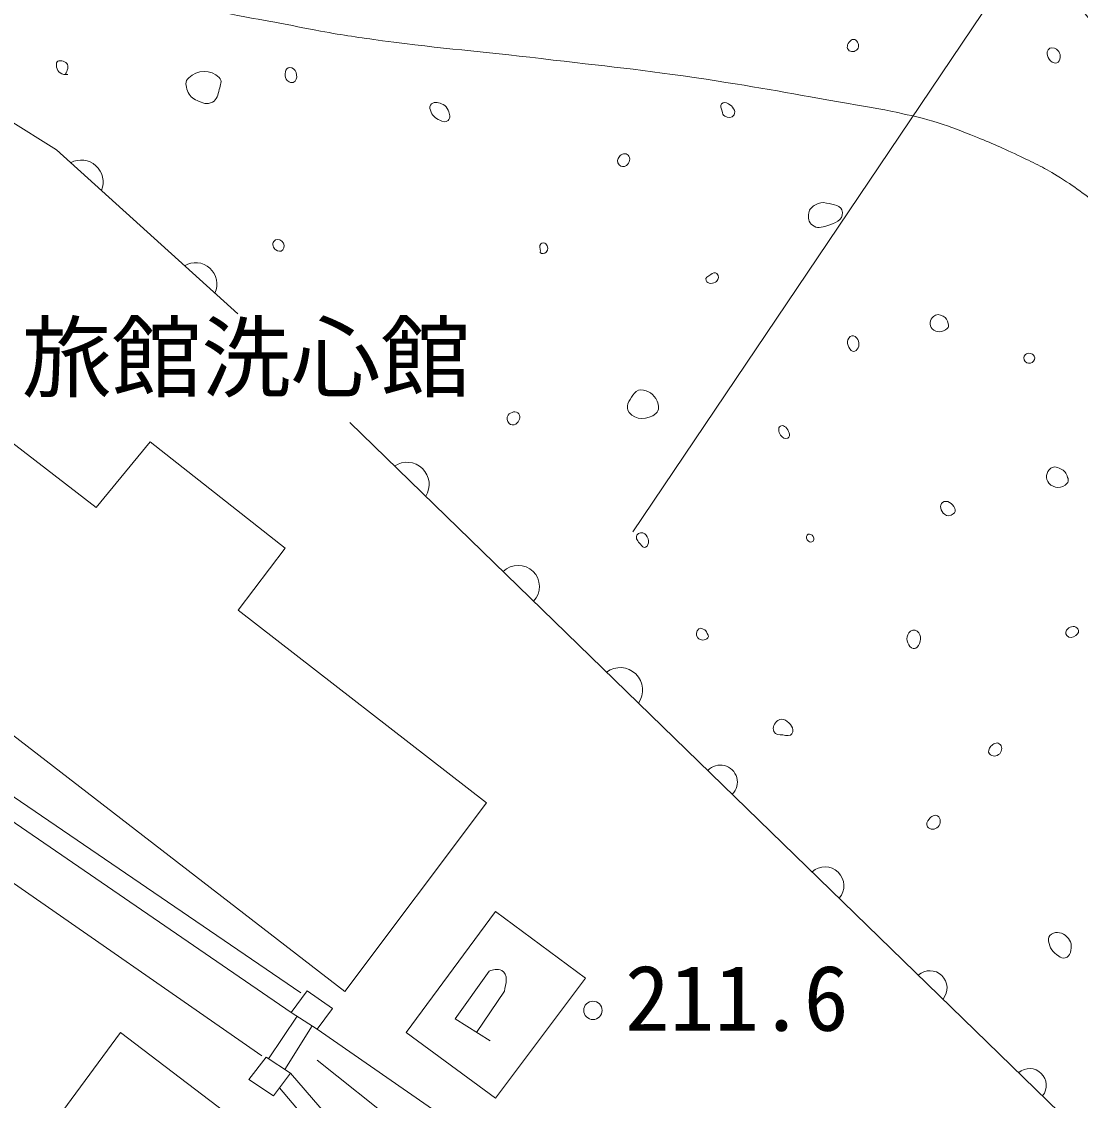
# Model space of a CAD drawing. Units: millimetres, scale not verified. Extents: x 40000 to 680000, y 20000 to 380000.
# Drawn here: x 143664 to 173200, y 288713 to 318795 of the extents above; entities that cross this region are included whole.
import ezdxf
from ezdxf.enums import TextEntityAlignment as Align

# ---------------------------------------------------------------- set-up
doc = ezdxf.new("R2010")
doc.units = ezdxf.units.MM
doc.header["$LTSCALE"] = 1000
doc.linetypes.add('CHAIN', pattern=[18.5, 12, -1.5, 3.5, -1.5])
doc.layers.add('M-BGD', color=7, linetype='Continuous', lineweight=13)
doc.layers.add('M-BMK', color=2, linetype='CHAIN', lineweight=13)
doc.styles.add('ＭＳ ゴシック', font='')
doc.styles.get('ＭＳ ゴシック').set_extended_font_data('MS Gothic')

msp = doc.modelspace()

# ---------------------------------------------------------------- linework, layer by layer
at = {"layer": 'M-BGD'}
for p, q in [((175801, 326941), (160711, 304566)), ((152816, 307620), (198000, 263723)), ((135928, 301626), (151181, 291166)), ((134924, 300697), (150363, 289953)), ((155758, 290990), (156703, 292320)), ((156356, 290610), (157132, 291759)), ((151347, 291060), (150554, 289872)), ((155758, 290990), (156733, 290370)), ((151766, 290792), (151008, 289575)), ((151168, 289471), (157677, 281949)), ((150857, 289060), (157130, 281698))]:
    msp.add_line(p, q, dxfattribs=at)
for points in [[(123499, 311366), (127932, 313243), (131936, 314795), (135006, 315676), (137297, 316104), (139587, 316370), (142424, 316429), (143267, 316075), (144638, 315215), (149692, 310649)], [(135347, 313261), (130747, 307585), (137976, 302040), (138503, 302685), (152677, 291751), (156637, 297015)], [(135347, 313261), (145743, 305246), (147250, 307078), (151018, 304108), (149703, 302379), (156637, 297015)], [(121961, 310670), (122273, 310997), (128596, 307299), (151451, 291716)], [(151909, 290700), (155914, 287925), (159331, 285337), (163676, 281996), (173800, 273274), (180931, 266562), (186307, 261136), (191264, 257165), (192357, 256781)]]:
    msp.add_lwpolyline(points, dxfattribs=at)
for points in [[(154394, 290611), (156881, 293977), (159393, 292118), (156881, 288777)], [(151181, 291166), (151628, 291764), (152338, 291277), (151909, 290700)], [(147987, 284877), (144190, 287581), (146421, 290610), (150159, 287759)], [(150486, 289917), (150005, 289293), (150692, 288842), (151168, 289471)]]:
    msp.add_lwpolyline(points, close=True, dxfattribs=at)
msp.add_circle((159601, 291224), 256, dxfattribs=at)
for centre, radius, start, end in [((145326, 314320), 614, 337.1759, 118.6279), ((148518, 311477), 596, 334.7486, 121.0552), ((154416, 305890), 617, 327.5879, 124.069), ((157520, 303042), 590, 316.4297, 135.2272), ((160360, 300154), 627, 324.846, 126.8108), ((163158, 297591), 472, 314.2649, 137.392), ((166073, 294697), 529, 319.2233, 132.4336), ((168997, 291848), 482, 320.3306, 131.3263), ((171780, 289133), 467, 321.4068, 130.2501)]:
    msp.add_arc(centre, radius, start, end, dxfattribs=at)
for points, knots in [([(129714, 320642), (130318, 320629), (130537, 320601), (131045, 320717), (131335, 320784), (131510, 320804), (131773, 320943), (131989, 321057), (132070, 321181), (132251, 321345), (132482, 321555), (132633, 321655), (132829, 321898), (132952, 322051), (133007, 322148), (133103, 322320), (133210, 322514), (133268, 322626), (133338, 322837), (133521, 323391), (133536, 323725), (133664, 324294), (133763, 324739), (133803, 324993), (133919, 325434), (133970, 325626), (134002, 325733), (134067, 325921), (134139, 326129), (134184, 326245), (134289, 326438), (134370, 326588), (134429, 326665), (134540, 326793), (134696, 326972), (134817, 327039), (134998, 327192), (135139, 327311), (135218, 327379), (135368, 327488), (135584, 327644), (135714, 327720), (135944, 327857), (136172, 327994), (136313, 328047), (136550, 328167), (137489, 328644), (138023, 328895), (138958, 329379), (140291, 330069), (141001, 330528), (142345, 331197), (143115, 331580), (143568, 331748), (144344, 332118), (144873, 332371), (145148, 332557), (145683, 332796), (146024, 332949), (146219, 333023), (146569, 333153), (146910, 333279), (147101, 333349), (147447, 333457), (147800, 333567), (147998, 333633), (148360, 333709), (148744, 333789), (148961, 333829), (149351, 333874), (150250, 333978), (150760, 333974), (151665, 334014), (152386, 334045), (152792, 334103), (153512, 334058), (154023, 334026), (154305, 333958), (154813, 333895), (155193, 333848), (155410, 333842), (155788, 333777), (156183, 333710), (156408, 333683), (156793, 333570), (158616, 333038), (159503, 332371), (161240, 331605), (161725, 331391), (161996, 331270), (162482, 331058), (162925, 330866), (163179, 330771), (163619, 330571), (164613, 330118), (165311, 330077), (166146, 329374), (168421, 327457), (168771, 325547), (170449, 323091), (171079, 322170), (171409, 321638), (172057, 320729), (172700, 319828), (173071, 319331), (173765, 318469), (174725, 317277), (175303, 316643), (176287, 315471), (176748, 314922), (177049, 314647), (177468, 314064), (177684, 313764), (177782, 313580), (177970, 313261), (178242, 312799), (178386, 312535), (178623, 312055), (178855, 311586), (178988, 311321), (179151, 310824), (179350, 310218), (179400, 309861), (179553, 309241), (179794, 308262), (179897, 307705), (180156, 306729), (180456, 305595), (180560, 304935), (180985, 303841), (181165, 303374), (181324, 303137), (181537, 302685), (181777, 302177), (181821, 301841), (182140, 301379), (182444, 300939), (182617, 300671), (183050, 300357), (183722, 299868), (184233, 299826), (184985, 299470), (185693, 299136), (186087, 298944), (186773, 298569), (189110, 297291), (190195, 296183), (192575, 294990), (193608, 294472), (194220, 294254), (195263, 293759), (197452, 292721), (198147, 292312), (200765, 290895)], [0, 0, 0, 0, 1, 1, 1, 2, 2, 2, 3, 3, 3, 4, 4, 4, 5, 5, 5, 6, 6, 6, 7, 7, 7, 8, 8, 8, 9, 9, 9, 10, 10, 10, 11, 11, 11, 12, 12, 12, 13, 13, 13, 14, 14, 14, 15, 15, 15, 16, 16, 16, 17, 17, 17, 18, 18, 18, 19, 19, 19, 20, 20, 20, 21, 21, 21, 22, 22, 22, 23, 23, 23, 24, 24, 24, 25, 25, 25, 26, 26, 26, 27, 27, 27, 28, 28, 28, 29, 29, 29, 30, 30, 30, 31, 31, 31, 32, 32, 32, 33, 33, 33, 34, 34, 34, 35, 35, 35, 36, 36, 36, 37, 37, 37, 38, 38, 38, 39, 39, 39, 40, 40, 40, 41, 41, 41, 42, 42, 42, 43, 43, 43, 44, 44, 44, 45, 45, 45, 46, 46, 46, 47, 47, 47, 48, 48, 48, 49, 49, 49, 50, 50, 50, 51, 51, 51, 51]), ([(129007, 319451), (129739, 319334), (129968, 319303), (130590, 319275), (131306, 319244), (131711, 319268), (132423, 319351), (132859, 319401), (133101, 319453), (133529, 319552), (133995, 319659), (134259, 319717), (134709, 319878), (135334, 320102), (135649, 320313), (136267, 320557), (136751, 320747), (137029, 320837), (137523, 321000), (137890, 321121), (138094, 321197), (138468, 321295), (138719, 321361), (138861, 321397), (139119, 321428), (139651, 321494), (139958, 321471), (140493, 321428), (140868, 321398), (141070, 321325), (141439, 321251), (141757, 321187), (141935, 321150), (142251, 321074), (144592, 320508), (145858, 320018), (148177, 319370), (148702, 319224), (148992, 319128), (149522, 319001), (149990, 318889), (150261, 318869), (150733, 318779), (151230, 318685), (151506, 318618), (152004, 318528), (152677, 318407), (153056, 318354), (153733, 318262), (155458, 318028), (156432, 317970), (158160, 317762), (159956, 317546), (160968, 317459), (162756, 317186), (164313, 316947), (165180, 316782), (166731, 316506), (167268, 316410), (167572, 316371), (168105, 316255), (168488, 316171), (168705, 316131), (169080, 316018), (169503, 315892), (169733, 315797), (170144, 315634), (170660, 315430), (170946, 315307), (171448, 315070), (171889, 314863), (172138, 314748), (172553, 314493), (173057, 314183), (173317, 313975), (173784, 313613), (174330, 313192), (174645, 312963), (175141, 312483), (175565, 312072), (175761, 311801), (176146, 311353), (176477, 310966), (176694, 310772), (176974, 310348), (177340, 309795), (177461, 309435), (177753, 308841), (178088, 308159), (178270, 307774), (178582, 307082), (178926, 306322), (179116, 305895), (179436, 305124), (179828, 304180), (179973, 303621), (180390, 302688), (180691, 302015), (180855, 301631), (181244, 301005), (181546, 300519), (181787, 300295), (182174, 299874), (182437, 299588), (182561, 299383), (182902, 299196), (183158, 299056), (183289, 299014), (183606, 298945)], [0, 0, 0, 0, 1, 1, 1, 2, 2, 2, 3, 3, 3, 4, 4, 4, 5, 5, 5, 6, 6, 6, 7, 7, 7, 8, 8, 8, 9, 9, 9, 10, 10, 10, 11, 11, 11, 12, 12, 12, 13, 13, 13, 14, 14, 14, 15, 15, 15, 16, 16, 16, 17, 17, 17, 18, 18, 18, 19, 19, 19, 20, 20, 20, 21, 21, 21, 22, 22, 22, 23, 23, 23, 24, 24, 24, 25, 25, 25, 26, 26, 26, 27, 27, 27, 28, 28, 28, 29, 29, 29, 30, 30, 30, 31, 31, 31, 32, 32, 32, 33, 33, 33, 34, 34, 34, 35, 35, 35, 36, 36, 36, 36]), ([(166803, 318275), (166844, 318305), (166895, 318308), (166934, 318275), (167010, 318210), (167039, 318101), (166977, 318023), (166916, 317946), (166787, 317931), (166726, 318008), (166658, 318093), (166717, 318210), (166803, 318275)], [0, 0, 0, 0, 1, 1, 1, 2, 2, 2, 3, 3, 3, 4, 4, 4, 4]), ([(172536, 318024), (172639, 317947), (172662, 317816), (172603, 317702), (172576, 317650), (172520, 317620), (172465, 317641), (172318, 317696), (172218, 317869), (172296, 318004), (172343, 318085), (172461, 318081), (172536, 318024)], [0, 0, 0, 0, 1, 1, 1, 2, 2, 2, 3, 3, 3, 4, 4, 4, 4]), ([(144953, 317323), (144873, 317314), (144806, 317317), (144736, 317366), (144635, 317436), (144610, 317604), (144657, 317670), (144698, 317728), (144863, 317703), (144927, 317627), (144995, 317545), (144934, 317420), (144894, 317334)], [0, 0, 0, 0, 1, 1, 1, 2, 2, 2, 3, 3, 3, 4, 4, 4, 4]), ([(148325, 317227), (148570, 317452), (148941, 317470), (149177, 317236), (149271, 317143), (149210, 317025), (149177, 316897), (149139, 316747), (149123, 316621), (148986, 316549), (148838, 316471), (148711, 316521), (148560, 316592), (148426, 316656), (148341, 316722), (148291, 316862), (148242, 316997), (148220, 317130), (148325, 317227)], [0, 0, 0, 0, 1, 1, 1, 2, 2, 2, 3, 3, 3, 4, 4, 4, 5, 5, 5, 6, 6, 6, 6]), ([(151299, 317136), (151235, 317059), (151099, 317100), (151047, 317186), (150979, 317301), (151015, 317507), (151148, 317513), (151306, 317519), (151400, 317258), (151299, 317136)], [0, 0, 0, 0, 1, 1, 1, 2, 2, 2, 3, 3, 3, 3]), ([(155421, 316479), (155496, 316443), (155535, 316399), (155564, 316321), (155603, 316216), (155641, 316111), (155559, 316035), (155494, 315973), (155411, 316007), (155329, 316045), (155194, 316107), (155111, 316179), (155068, 316321), (155048, 316389), (155043, 316456), (155099, 316500), (155198, 316578), (155308, 316534), (155421, 316479)], [0, 0, 0, 0, 1, 1, 1, 2, 2, 2, 3, 3, 3, 4, 4, 4, 5, 5, 5, 6, 6, 6, 6]), ([(163189, 316504), (163240, 316559), (163317, 316544), (163380, 316504), (163497, 316433), (163601, 316312), (163537, 316192), (163489, 316101), (163367, 316109), (163276, 316157), (163222, 316185), (163223, 316237), (163207, 316296), (163185, 316375), (163134, 316444), (163189, 316504)], [0, 0, 0, 0, 1, 1, 1, 2, 2, 2, 3, 3, 3, 4, 4, 4, 5, 5, 5, 5]), ([(160538, 314783), (160474, 314733), (160384, 314740), (160329, 314801), (160269, 314869), (160277, 314967), (160338, 315035), (160402, 315107), (160514, 315138), (160582, 315070), (160661, 314990), (160627, 314854), (160538, 314783)], [0, 0, 0, 0, 1, 1, 1, 2, 2, 2, 3, 3, 3, 4, 4, 4, 4]), ([(166128, 313101), (165978, 313049), (165848, 313020), (165724, 313116), (165613, 313202), (165594, 313322), (165621, 313459), (165644, 313573), (165709, 313631), (165811, 313689), (165914, 313748), (165995, 313757), (166112, 313735), (166312, 313697), (166543, 313676), (166562, 313474), (166583, 313251), (166339, 313175), (166128, 313101)], [0, 0, 0, 0, 1, 1, 1, 2, 2, 2, 3, 3, 3, 4, 4, 4, 5, 5, 5, 6, 6, 6, 6]), ([(150947, 312426), (150897, 312372), (150816, 312380), (150758, 312426), (150683, 312486), (150643, 312590), (150702, 312667), (150756, 312736), (150862, 312731), (150927, 312672), (150999, 312607), (151013, 312497), (150947, 312426)], [0, 0, 0, 0, 1, 1, 1, 2, 2, 2, 3, 3, 3, 4, 4, 4, 4]), ([(158129, 312358), (158120, 312369), (158134, 312380), (158135, 312395), (158143, 312472), (158089, 312539), (158144, 312593), (158185, 312633), (158250, 312636), (158292, 312596), (158357, 312533), (158357, 312430), (158295, 312365), (158250, 312318), (158172, 312310), (158129, 312358)], [0, 0, 0, 0, 1, 1, 1, 2, 2, 2, 3, 3, 3, 4, 4, 4, 5, 5, 5, 5]), ([(163060, 311768), (163124, 311711), (163116, 311606), (163052, 311550), (162965, 311474), (162802, 311470), (162756, 311576), (162724, 311652), (162816, 311700), (162887, 311742), (162946, 311776), (163009, 311813), (163060, 311768)], [0, 0, 0, 0, 1, 1, 1, 2, 2, 2, 3, 3, 3, 4, 4, 4, 4]), ([(169098, 310575), (169176, 310647), (169275, 310628), (169369, 310580), (169456, 310536), (169493, 310471), (169512, 310375), (169524, 310319), (169526, 310268), (169482, 310232), (169357, 310130), (169178, 310108), (169068, 310227), (168975, 310327), (168999, 310482), (169098, 310575)], [0, 0, 0, 0, 1, 1, 1, 2, 2, 2, 3, 3, 3, 4, 4, 4, 5, 5, 5, 5]), ([(166772, 310012), (166828, 310062), (166915, 310032), (166961, 309971), (167045, 309862), (167043, 309711), (166941, 309619), (166902, 309584), (166845, 309588), (166808, 309624), (166697, 309729), (166658, 309911), (166772, 310012)], [0, 0, 0, 0, 1, 1, 1, 2, 2, 2, 3, 3, 3, 4, 4, 4, 4]), ([(171854, 309291), (171790, 309250), (171710, 309259), (171660, 309317), (171611, 309375), (171606, 309464), (171665, 309511), (171741, 309573), (171861, 309549), (171910, 309465), (171947, 309404), (171915, 309329), (171854, 309291)], [0, 0, 0, 0, 1, 1, 1, 2, 2, 2, 3, 3, 3, 4, 4, 4, 4]), ([(161356, 307868), (161136, 307677), (160788, 307667), (160610, 307899), (160493, 308051), (160608, 308221), (160717, 308379), (160776, 308464), (160835, 308524), (160937, 308523), (161153, 308520), (161302, 308406), (161392, 308211), (161449, 308088), (161458, 307956), (161356, 307868)], [0, 0, 0, 0, 1, 1, 1, 2, 2, 2, 3, 3, 3, 4, 4, 4, 5, 5, 5, 5]), ([(157448, 307572), (157388, 307532), (157316, 307539), (157265, 307589), (157199, 307654), (157182, 307751), (157239, 307824), (157311, 307915), (157460, 307948), (157535, 307858), (157610, 307769), (157545, 307637), (157448, 307572)], [0, 0, 0, 0, 1, 1, 1, 2, 2, 2, 3, 3, 3, 4, 4, 4, 4]), ([(164836, 307517), (164747, 307475), (164782, 307347), (164836, 307265), (164883, 307194), (164960, 307140), (165036, 307178), (165089, 307204), (165090, 307269), (165071, 307326), (165033, 307438), (164943, 307568), (164836, 307517)], [0, 0, 0, 0, 1, 1, 1, 2, 2, 2, 3, 3, 3, 4, 4, 4, 4]), ([(172824, 305913), (172693, 305766), (172449, 305773), (172320, 305921), (172213, 306046), (172243, 306237), (172372, 306339), (172469, 306415), (172575, 306357), (172685, 306304), (172737, 306279), (172764, 306251), (172790, 306200), (172839, 306098), (172900, 305997), (172824, 305913)], [0, 0, 0, 0, 1, 1, 1, 2, 2, 2, 3, 3, 3, 4, 4, 4, 5, 5, 5, 5]), ([(169652, 305066), (169577, 305007), (169482, 304996), (169408, 305057), (169307, 305140), (169251, 305310), (169356, 305387), (169474, 305475), (169635, 305356), (169695, 305222), (169721, 305164), (169701, 305105), (169652, 305066)], [0, 0, 0, 0, 1, 1, 1, 2, 2, 2, 3, 3, 3, 4, 4, 4, 4]), ([(160829, 304475), (160872, 304549), (160979, 304563), (161046, 304509), (161161, 304418), (161197, 304213), (161072, 304136), (161016, 304100), (160968, 304171), (160925, 304222), (160857, 304303), (160776, 304383), (160829, 304475)], [0, 0, 0, 0, 1, 1, 1, 2, 2, 2, 3, 3, 3, 4, 4, 4, 4]), ([(165740, 304309), (165707, 304271), (165649, 304277), (165610, 304309), (165559, 304351), (165533, 304423), (165575, 304475), (165609, 304517), (165673, 304510), (165714, 304475), (165764, 304432), (165783, 304359), (165740, 304309)], [0, 0, 0, 0, 1, 1, 1, 2, 2, 2, 3, 3, 3, 4, 4, 4, 4]), ([(162528, 301614), (162464, 301687), (162481, 301802), (162558, 301860), (162610, 301899), (162666, 301866), (162722, 301834), (162747, 301820), (162756, 301804), (162768, 301778), (162797, 301717), (162847, 301661), (162804, 301609), (162735, 301526), (162598, 301533), (162528, 301614)], [0, 0, 0, 0, 1, 1, 1, 2, 2, 2, 3, 3, 3, 4, 4, 4, 5, 5, 5, 5]), ([(168646, 301793), (168779, 301682), (168762, 301478), (168646, 301349), (168605, 301303), (168539, 301295), (168490, 301332), (168357, 301430), (168318, 301612), (168412, 301749), (168464, 301826), (168575, 301852), (168646, 301793)], [0, 0, 0, 0, 1, 1, 1, 2, 2, 2, 3, 3, 3, 4, 4, 4, 4]), ([(173070, 301673), (172990, 301615), (172882, 301599), (172818, 301673), (172768, 301730), (172787, 301815), (172844, 301865), (172928, 301938), (173064, 301955), (173131, 301865), (173177, 301801), (173133, 301720), (173070, 301673)], [0, 0, 0, 0, 1, 1, 1, 2, 2, 2, 3, 3, 3, 4, 4, 4, 4]), ([(164762, 299304), (164828, 299352), (164901, 299354), (164971, 299312), (165110, 299229), (165230, 299082), (165153, 298939), (165107, 298851), (165000, 298893), (164901, 298904), (164797, 298916), (164693, 298904), (164649, 299000), (164597, 299115), (164660, 299229), (164762, 299304)], [0, 0, 0, 0, 1, 1, 1, 2, 2, 2, 3, 3, 3, 4, 4, 4, 5, 5, 5, 5]), ([(170948, 298381), (170871, 298300), (170733, 298290), (170661, 298376), (170608, 298440), (170646, 298524), (170702, 298586), (170766, 298657), (170859, 298713), (170937, 298657), (171025, 298595), (171022, 298460), (170948, 298381)], [0, 0, 0, 0, 1, 1, 1, 2, 2, 2, 3, 3, 3, 4, 4, 4, 4]), ([(169213, 296644), (169312, 296579), (169312, 296426), (169230, 296340), (169151, 296256), (169008, 296250), (168935, 296340), (168880, 296407), (168922, 296491), (168978, 296557), (169041, 296631), (169131, 296698), (169213, 296644)], [0, 0, 0, 0, 1, 1, 1, 2, 2, 2, 3, 3, 3, 4, 4, 4, 4]), ([(172772, 292690), (172702, 292671), (172652, 292694), (172593, 292736), (172432, 292850), (172333, 292959), (172312, 293155), (172303, 293236), (172317, 293309), (172388, 293349), (172538, 293434), (172698, 293396), (172823, 293278), (172951, 293157), (172969, 293007), (172920, 292838), (172897, 292759), (172851, 292711), (172772, 292690)], [0, 0, 0, 0, 1, 1, 1, 2, 2, 2, 3, 3, 3, 4, 4, 4, 5, 5, 5, 6, 6, 6, 6]), ([(132953, 292681), (133952, 291991), (134213, 291812), (135032, 291271), (135907, 290693), (136411, 290391), (137293, 289823), (138258, 289202), (138818, 288881), (139761, 288227), (140719, 287563), (141201, 287115), (142140, 286424), (142649, 286049), (142934, 285838), (143455, 285479), (144260, 284923), (144544, 284759), (145568, 284134)], [0, 0, 0, 0, 1, 1, 1, 2, 2, 2, 3, 3, 3, 4, 4, 4, 5, 5, 5, 6, 6, 6, 6]), ([(156703, 292320), (156811, 292362), (156939, 292391), (157058, 292335), (157253, 292243), (157170, 291943), (157132, 291759)], [0, 0, 0, 0, 1, 1, 1, 2, 2, 2, 2])]:
    msp.add_open_spline(points, degree=3, knots=knots, dxfattribs=at)
at = {"layer": 'M-BMK'}
msp.add_lwpolyline([(151909, 289839), (157963, 285016), (162234, 281470)], dxfattribs=at)

# ---------------------------------------------------------------- texts
at = {"layer": 'M-BGD', "style": 'ＭＳ ゴシック'}
for s, p in [('旅館洗心館', (149927, 307964)), ('211.6', (163613, 290104))]:
    msp.add_text(s, height=1833, dxfattribs=at).set_placement(p, align=Align.BOTTOM_CENTER)

doc.saveas('drawing.dxf')
